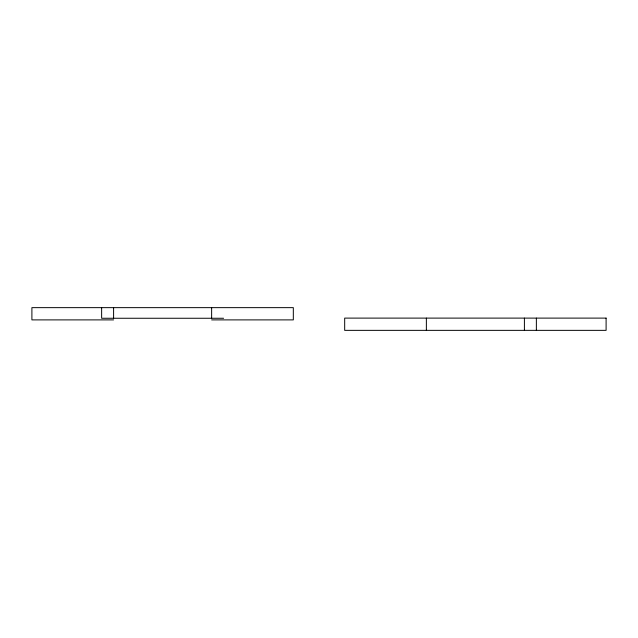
<?xml version="1.0" encoding="UTF-8"?>
<svg xmlns="http://www.w3.org/2000/svg" width="638" height="638" viewBox="0 0 638 638"><rect width="100%" height="100%" fill="white"/><g stroke="black" fill="none" stroke-linecap="round" stroke-linejoin="round"><path stroke-width="0.96" d="M223.595 318.258L101.633 318.258L101.633 307.644M113.596 319.893L31.9 319.893L31.9 307.644L293.32 307.644L293.32 319.893L211.633 319.893M536.367 318.107L536.367 330.356M524.404 318.107L524.404 330.356M426.367 318.107L426.367 330.356M211.633 307.644L211.633 318.258M113.596 307.644L113.596 318.258M606.1 318.107L344.679 318.107L344.679 330.356L606.1 330.356L606.1 318.107"/></g></svg>
